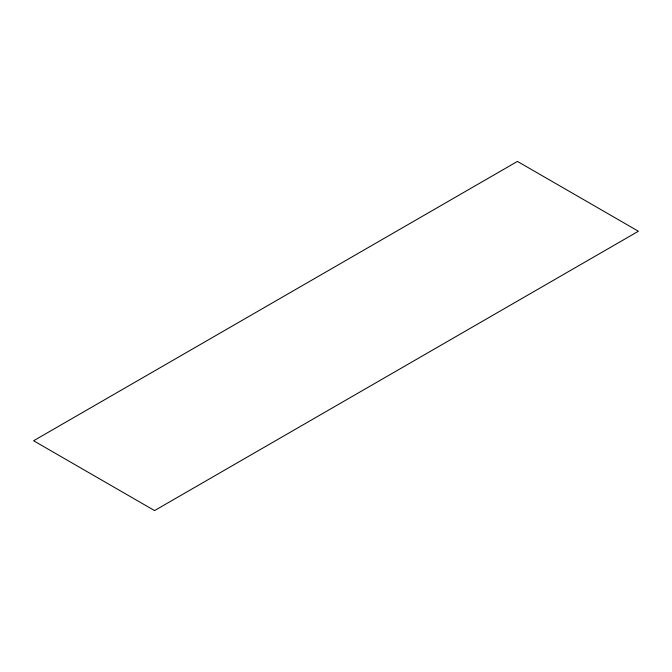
<?xml version="1.0" encoding="UTF-8"?>
<svg xmlns="http://www.w3.org/2000/svg" width="672" height="672" viewBox="0 0 672 672"><rect width="100%" height="100%" fill="white"/><g stroke="black" fill="none" stroke-linecap="round" stroke-linejoin="round"><path stroke-width="1.01" d="M517.44 161.414L33.6 440.756L154.56 510.586L638.4 231.244L517.44 161.414"/></g></svg>
